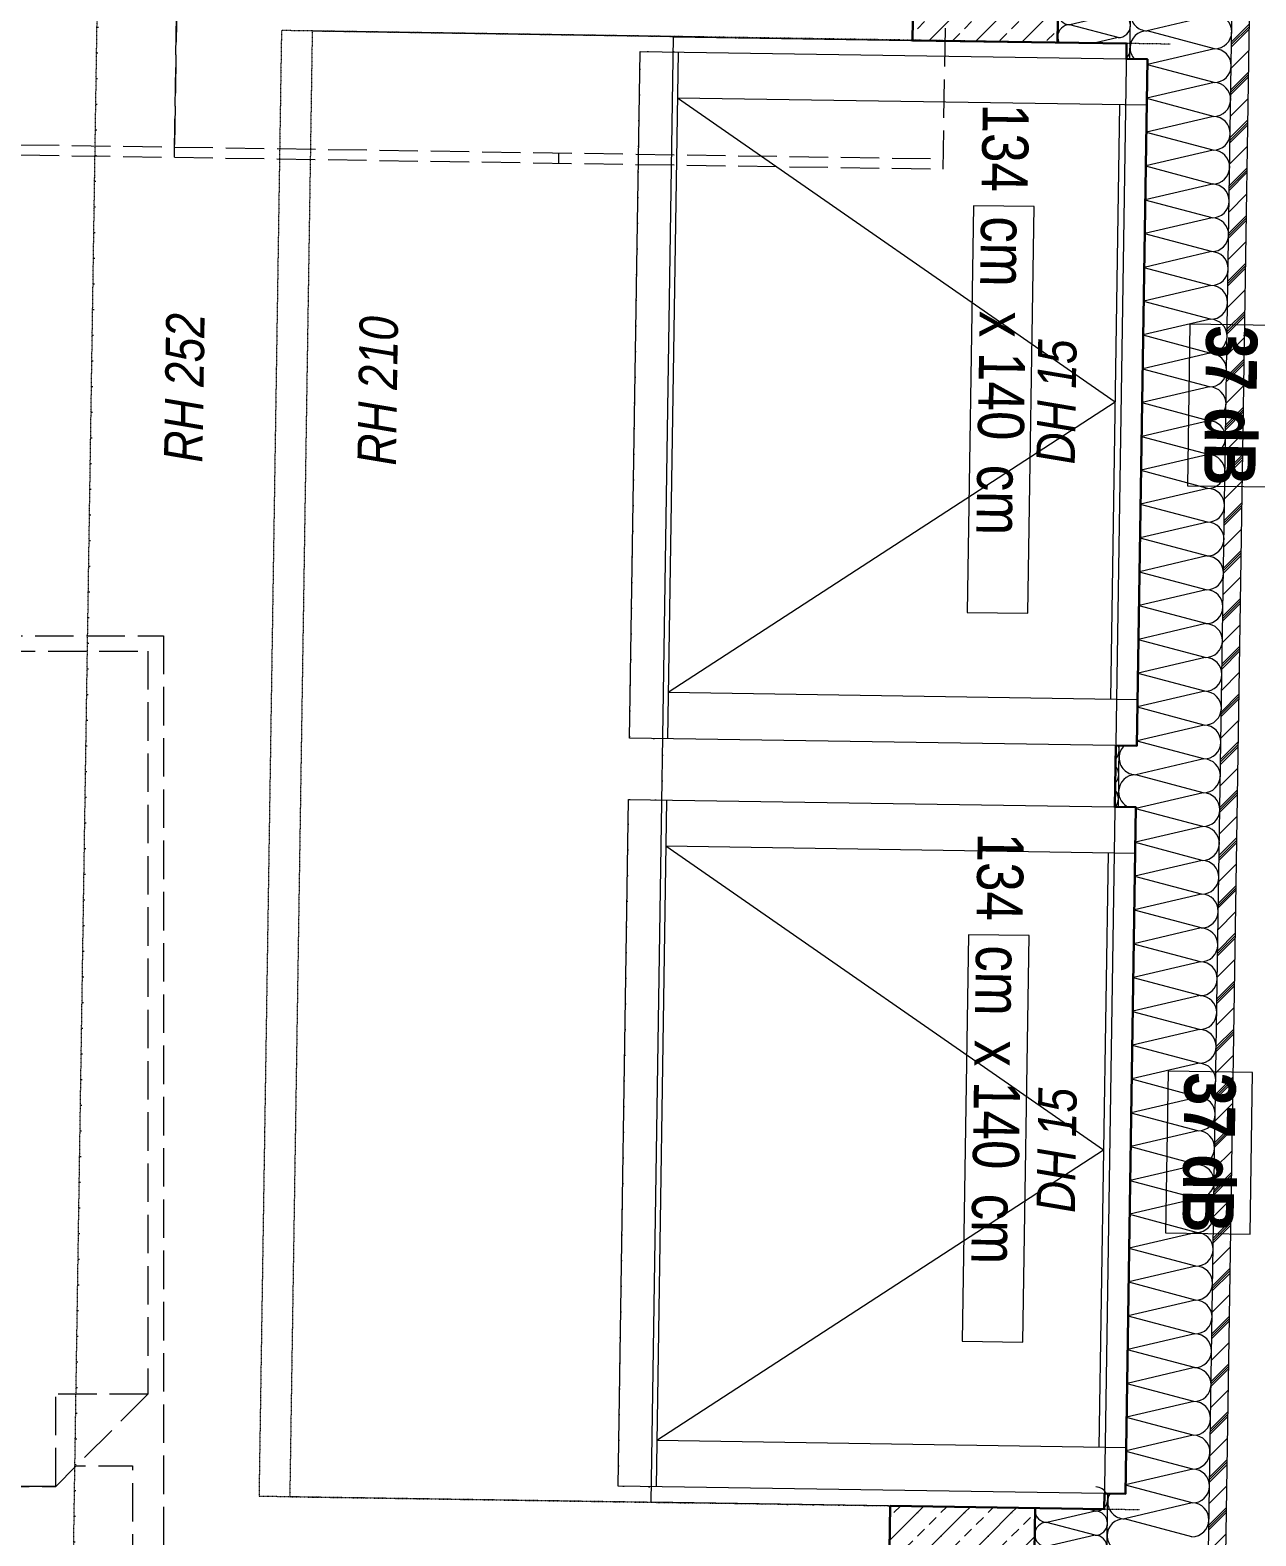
# Model space of a CAD drawing. Header units: metres. Extents: x -19025 to 34897, y -14024 to 26069.
# Drawn here: x -3271 to -879, y -3929 to -991 of the extents above; entities that cross this region are included whole.
import ezdxf
from ezdxf.enums import TextEntityAlignment as Align

# ---------------------------------------------------------------- set-up
doc = ezdxf.new("R2010")
doc.units = ezdxf.units.M
doc.header["$MEASUREMENT"] = 0
for name, pattern in [('Punktlinie weit', [0.05, 0, -0.05]), ('Strichlinie eng', [0.1, 0.075, -0.025]), ('Strichlinie mittel', [0.15, 0.1, -0.05])]:
    doc.linetypes.add(name, pattern=pattern)
for name, color, linetype in [('310 Dachkonstruktion massiv', 7, 'Continuous'), ('510 Moeblierung', 7, 'Continuous'), ('930 Beschriftung Allgemein', 7, 'Continuous'), ('936 Beschriftung PP', 7, 'Continuous'), ('936 Beschriftung PP Schallschutz', 7, 'Continuous'), ('938 Beschriftung Statik', 7, 'Continuous')]:
    doc.layers.add(name, color=color, linetype=linetype)
doc.styles.add('ERSTELLTER_STIL_1', font='ARIALN.TTF')
doc.styles.add('ERSTELLTER_STIL_2', font='ARIALNB.TTF')
doc.styles.add('ERSTELLTER_STIL_6', font='ARIALNI.TTF')
pattern_1 = [(45, (0, 0), (-0.0459619, 0.0459619), [0.0195, -0.013]), (45, (-0.02298, 0.02298), (-0.0459619, 0.0459619), [0.065, 0])]

# ---------------------------------------------------------------- blocks, each defined once
blk = doc.blocks.new('Doppelbett 06 27[5]_1', base_point=(-5.687, 0.0305))
at = {"layer": '510 Moeblierung', "color": 253, "linetype": 'Strichlinie eng', "lineweight": 9, "true_color": 0x9f9f9f}
for p, q in [((-6.612, 2.1305), (-4.762, 2.1305)), ((-6.612, 0.0305), (-6.612, 2.1305)), ((-4.762, 2.1305), (-4.762, 0.0305)), ((-6.582, 0.6505), (-6.582, 2.1005)), ((-6.582, 2.1005), (-5.687, 2.1005)), ((-5.687, 2.1005), (-4.792, 2.1005)), ((-4.792, 2.1005), (-4.792, 0.6505)), ((-6.402, 0.4705), (-6.582, 0.6505)), ((-6.582, 0.6505), (-6.402, 0.6505)), ((-6.402, 0.4705), (-6.402, 0.6505)), ((-4.792, 0.6505), (-4.972, 0.4705)), ((-4.792, 0.6505), (-4.972, 0.6505)), ((-4.972, 0.4705), (-4.972, 0.6505)), ((-5.687, 0.4705), (-6.402, 0.4705)), ((-4.972, 0.4705), (-5.687, 0.4705)), ((-7.112, 0.3305), (-6.612, 0.3305)), ((-7.112, 0.0305), (-7.112, 0.3305)), ((-6.612, 0.3305), (-6.612, 0.0305)), ((-4.762, 0.3305), (-4.262, 0.3305)), ((-4.762, 0.0305), (-4.762, 0.3305)), ((-4.262, 0.3305), (-4.262, 0.0305)), ((-6.612, 0.0305), (-7.112, 0.0305)), ((-4.762, 0.0305), (-6.612, 0.0305)), ((-4.262, 0.0305), (-4.762, 0.0305))]:
    blk.add_line(p, q, dxfattribs=at)
at = {"layer": '510 Moeblierung', "color": 253, "linetype": 'Strichlinie eng', "lineweight": 9, "true_color": 0x9f9f9f, "flags": 128}
for points in [[(-5.747, 0.4705), (-5.747, 0.0905), (-6.552, 0.0905), (-6.552, 0.5105), (-6.442, 0.5105), (-6.402, 0.4705)], [(-4.972, 0.4705), (-4.932, 0.5105), (-4.822, 0.5105), (-4.822, 0.0905), (-5.627, 0.0905), (-5.627, 0.4705)]]:
    blk.add_lwpolyline(points, close=True, dxfattribs=at)
blk = doc.blocks.new('Garderobe 01 27[14]_1', base_point=(-6.2403, 3.087))
at = {"layer": '510 Moeblierung', "color": 253, "linetype": 'Strichlinie eng', "lineweight": 9, "true_color": 0x9f9f9f}
for p, q in [((-6.2403, 3.087), (-6.24, 3.107)), ((-6.24, 3.107), (-4.7402, 3.084)), ((-5.4904, 3.0755), (-5.4901, 3.0955))]:
    blk.add_line(p, q, dxfattribs=at)
at = {"layer": '510 Moeblierung', "color": 253, "linetype": 'Strichlinie eng', "lineweight": 9, "true_color": 0x9f9f9f, "flags": 128}
blk.add_lwpolyline([(-6.2403, 3.087), (-4.7405, 3.064), (-4.7313, 3.6639), (-6.2311, 3.6869)], close=True, dxfattribs=at)
blk = doc.blocks.new('Garderobe 01 27[17]_1', base_point=(-4.7405, 3.064))
at = {"layer": '510 Moeblierung', "color": 253, "linetype": 'Strichlinie eng', "lineweight": 9, "true_color": 0x9f9f9f}
for p, q in [((-4.7405, 3.064), (-4.7402, 3.084)), ((-4.7402, 3.084), (-3.2404, 3.061)), ((-3.9906, 3.0525), (-3.9903, 3.0725))]:
    blk.add_line(p, q, dxfattribs=at)
at = {"layer": '510 Moeblierung', "color": 253, "linetype": 'Strichlinie eng', "lineweight": 9, "true_color": 0x9f9f9f, "flags": 128}
blk.add_lwpolyline([(-4.7405, 3.064), (-3.2407, 3.041), (-3.2315, 3.6409), (-4.7313, 3.6639)], close=True, dxfattribs=at)
blk = doc.blocks.new('*X878')
at = {"layer": '310 Dachkonstruktion massiv', "color": 7, "linetype": 'Continuous', "lineweight": 13}
for p, q in [((-2.7102, 3.3418), (-2.8427, 3.3108)), ((-2.7113, 3.2758), (-2.8427, 3.3108)), ((-2.7113, 3.2758), (-2.8424, 3.2452)), ((-2.7123, 3.2098), (-2.8424, 3.2445)), ((-2.7123, 3.2098), (-2.8434, 3.1792)), ((-2.7133, 3.1438), (-2.8434, 3.1785)), ((-2.7133, 3.1438), (-2.8444, 3.1132)), ((-2.7143, 3.0778), (-2.8444, 3.1125)), ((-2.7143, 3.0778), (-2.8454, 3.0472)), ((-2.7153, 3.0118), (-2.8454, 3.0465)), ((-2.7153, 3.0118), (-2.8464, 2.9812)), ((-2.7163, 2.9459), (-2.8464, 2.9805)), ((-2.7163, 2.9459), (-2.8474, 2.9152)), ((-2.7173, 2.8799), (-2.8474, 2.9145)), ((-2.7173, 2.8799), (-2.8484, 2.8492)), ((-2.7183, 2.8139), (-2.8485, 2.8485)), ((-2.7183, 2.8139), (-2.8495, 2.7832)), ((-2.7194, 2.7479), (-2.8495, 2.7826)), ((-2.7194, 2.7479), (-2.8505, 2.7172)), ((-2.7204, 2.6819), (-2.8505, 2.7166)), ((-2.7204, 2.6819), (-2.8515, 2.6513)), ((-2.7214, 2.6159), (-2.8515, 2.6506)), ((-2.7214, 2.6159), (-2.8525, 2.5853)), ((-2.7224, 2.5499), (-2.8525, 2.5846)), ((-2.7224, 2.5499), (-2.8535, 2.5193)), ((-2.7234, 2.4839), (-2.8535, 2.5186)), ((-2.7234, 2.4839), (-2.8545, 2.4533)), ((-2.7244, 2.4179), (-2.8545, 2.4526)), ((-2.7244, 2.4179), (-2.8555, 2.3873)), ((-2.7254, 2.352), (-2.8555, 2.3866)), ((-2.7254, 2.352), (-2.8565, 2.3213)), ((-2.7264, 2.286), (-2.8566, 2.3206)), ((-2.7264, 2.286), (-2.8576, 2.2553)), ((-2.7275, 2.22), (-2.8576, 2.2546)), ((-2.7275, 2.22), (-2.8586, 2.1893)), ((-2.7285, 2.154), (-2.8586, 2.1887)), ((-2.7285, 2.154), (-2.8596, 2.1233)), ((-2.7295, 2.088), (-2.8596, 2.1227)), ((-2.7295, 2.088), (-2.8606, 2.0574)), ((-2.7305, 2.022), (-2.8606, 2.0567)), ((-2.7305, 2.022), (-2.8616, 1.9914)), ((-2.7315, 1.956), (-2.8616, 1.9907)), ((-2.7315, 1.956), (-2.8626, 1.9254)), ((-2.7325, 1.89), (-2.8626, 1.9247)), ((-2.7325, 1.89), (-2.865, 1.8591)), ((-2.7335, 1.824), (-2.865, 1.8591)), ((-2.7335, 1.824), (-2.8646, 1.7934)), ((-2.7345, 1.7581), (-2.8647, 1.7927)), ((-2.7345, 1.7581), (-2.8657, 1.7274)), ((-2.7356, 1.6921), (-2.8657, 1.7267)), ((-2.7356, 1.6921), (-2.8667, 1.6614)), ((-2.7366, 1.6261), (-2.8667, 1.6607)), ((-2.7366, 1.6261), (-2.8677, 1.5954)), ((-2.7376, 1.5601), (-2.8677, 1.5948)), ((-2.7376, 1.5601), (-2.8687, 1.5294)), ((-2.7386, 1.4941), (-2.8687, 1.5288)), ((-2.7386, 1.4941), (-2.8697, 1.4635)), ((-2.7396, 1.4281), (-2.8697, 1.4628)), ((-2.7396, 1.4281), (-2.8707, 1.3975)), ((-2.7406, 1.3621), (-2.8707, 1.3968)), ((-2.7406, 1.3621), (-2.8717, 1.3315)), ((-2.7416, 1.2961), (-2.8717, 1.3308)), ((-2.7416, 1.2961), (-2.8727, 1.2655)), ((-2.7426, 1.2301), (-2.8728, 1.2648)), ((-2.7426, 1.2301), (-2.8738, 1.1995)), ((-2.7437, 1.1642), (-2.8738, 1.1988)), ((-2.7437, 1.1642), (-2.8748, 1.1335)), ((-2.7447, 1.0982), (-2.8748, 1.1328)), ((-2.7447, 1.0982), (-2.8758, 1.0675)), ((-2.7457, 1.0322), (-2.8758, 1.0668)), ((-2.7457, 1.0322), (-2.8768, 1.0015)), ((-2.7467, 0.9662), (-2.8768, 1.0009)), ((-2.7467, 0.9662), (-2.8778, 0.9355)), ((-2.7477, 0.9002), (-2.8778, 0.9349)), ((-2.7477, 0.9002), (-2.8788, 0.8696)), ((-2.7487, 0.8342), (-2.8788, 0.8689)), ((-2.7487, 0.8342), (-2.8798, 0.8036)), ((-2.7497, 0.7682), (-2.8798, 0.8029)), ((-2.7497, 0.7682), (-2.8808, 0.7376)), ((-2.7507, 0.7022), (-2.8809, 0.7369)), ((-2.7507, 0.7022), (-2.8819, 0.6716)), ((-2.7517, 0.6362), (-2.8819, 0.6709)), ((-2.7517, 0.6362), (-2.8829, 0.6056)), ((-2.7528, 0.5703), (-2.8829, 0.6049)), ((-2.7528, 0.5703), (-2.8839, 0.5396)), ((-2.7538, 0.5043), (-2.8839, 0.5389)), ((-2.7538, 0.5043), (-2.8849, 0.4736)), ((-2.7548, 0.4383), (-2.8849, 0.4729)), ((-2.7548, 0.4383), (-2.8873, 0.4073)), ((-2.7558, 0.3723), (-2.8873, 0.4073))]:
    blk.add_line(p, q, dxfattribs=at)
for centre, start, end in [((-2.8422, 3.3438), 179.1212, 269.1212), ((-2.7108, 3.3088), 359.1212, 89.1212), ((-2.8432, 3.2778), 89.1212, 179.1212), ((-2.7108, 3.3088), 269.1212, 359.1212), ((-2.8432, 3.2778), 179.1212, 221.873), ((-2.7118, 3.2428), 359.1212, 89.1212), ((-2.7118, 3.2428), 269.1212, 359.1212), ((-2.7128, 3.1768), 359.1212, 89.1212), ((-2.7128, 3.1768), 269.1212, 359.1212), ((-2.7138, 3.1108), 359.1212, 89.1212), ((-2.7138, 3.1108), 269.1212, 359.1212), ((-2.7148, 3.0448), 359.1212, 89.1212), ((-2.7148, 3.0448), 269.1212, 359.1212), ((-2.7158, 2.9789), 359.1212, 89.1212), ((-2.7158, 2.9789), 269.1212, 359.1212), ((-2.7168, 2.9129), 359.1212, 89.1212), ((-2.7168, 2.9129), 269.1212, 359.1212), ((-2.7178, 2.8469), 359.1212, 89.1212), ((-2.7178, 2.8469), 269.1212, 359.1212), ((-2.7189, 2.7809), 359.1212, 89.1212), ((-2.7189, 2.7809), 269.1212, 359.1212), ((-2.7199, 2.7149), 359.1212, 89.1212), ((-2.7199, 2.7149), 269.1212, 359.1212), ((-2.7209, 2.6489), 359.1212, 89.1212), ((-2.7209, 2.6489), 269.1212, 359.1212), ((-2.7219, 2.5829), 359.1212, 89.1212), ((-2.7219, 2.5829), 269.1212, 359.1212), ((-2.7229, 2.5169), 359.1212, 89.1212), ((-2.7229, 2.5169), 269.1212, 359.1212), ((-2.7239, 2.4509), 359.1212, 89.1212), ((-2.7239, 2.4509), 269.1212, 359.1212), ((-2.7249, 2.385), 359.1212, 89.1212), ((-2.7249, 2.385), 269.1212, 359.1212), ((-2.7259, 2.319), 359.1212, 89.1212), ((-2.7259, 2.319), 269.1212, 359.1212), ((-2.7269, 2.253), 359.1212, 89.1212), ((-2.7269, 2.253), 269.1212, 359.1212), ((-2.728, 2.187), 359.1212, 89.1212), ((-2.728, 2.187), 269.1212, 359.1212), ((-2.729, 2.121), 359.1212, 89.1212), ((-2.729, 2.121), 269.1212, 359.1212), ((-2.73, 2.055), 359.1212, 89.1212), ((-2.73, 2.055), 269.1212, 359.1212), ((-2.731, 1.989), 359.1212, 89.1212), ((-2.731, 1.989), 269.1212, 359.1212), ((-2.732, 1.923), 359.1212, 89.1212), ((-2.8645, 1.8921), 133.6379, 179.1212), ((-2.732, 1.923), 269.1212, 359.1212), ((-2.8645, 1.8921), 179.1212, 269.1212), ((-2.733, 1.857), 359.1212, 89.1212), ((-2.8655, 1.8261), 89.1212, 179.1212), ((-2.733, 1.857), 269.1212, 359.1212), ((-2.8655, 1.8261), 179.1212, 246.5651), ((-2.734, 1.7911), 359.1212, 89.1212), ((-2.734, 1.7911), 269.1212, 359.1212), ((-2.735, 1.7251), 359.1212, 89.1212), ((-2.735, 1.7251), 269.1212, 359.1212), ((-2.7361, 1.6591), 359.1212, 89.1212), ((-2.7361, 1.6591), 269.1212, 359.1212), ((-2.7371, 1.5931), 359.1212, 89.1212), ((-2.7371, 1.5931), 269.1212, 359.1212), ((-2.7381, 1.5271), 359.1212, 89.1212), ((-2.7381, 1.5271), 269.1212, 359.1212), ((-2.7391, 1.4611), 359.1212, 89.1212), ((-2.7391, 1.4611), 269.1212, 359.1212), ((-2.7401, 1.3951), 359.1212, 89.1212), ((-2.7401, 1.3951), 269.1212, 359.1212), ((-2.7411, 1.3291), 359.1212, 89.1212), ((-2.7411, 1.3291), 269.1212, 359.1212), ((-2.7421, 1.2631), 359.1212, 89.1212), ((-2.7421, 1.2631), 269.1212, 359.1212), ((-2.7431, 1.1972), 359.1212, 89.1212), ((-2.7431, 1.1972), 269.1212, 359.1212), ((-2.7442, 1.1312), 359.1212, 89.1212), ((-2.7442, 1.1312), 269.1212, 359.1212), ((-2.7452, 1.0652), 359.1212, 89.1212), ((-2.7452, 1.0652), 269.1212, 359.1212), ((-2.7462, 0.9992), 359.1212, 89.1212), ((-2.7462, 0.9992), 269.1212, 359.1212), ((-2.7472, 0.9332), 359.1212, 89.1212), ((-2.7472, 0.9332), 269.1212, 359.1212), ((-2.7482, 0.8672), 359.1212, 89.1212), ((-2.7482, 0.8672), 269.1212, 359.1212), ((-2.7492, 0.8012), 359.1212, 89.1212), ((-2.7492, 0.8012), 269.1212, 359.1212), ((-2.7502, 0.7352), 359.1212, 89.1212), ((-2.7502, 0.7352), 269.1212, 359.1212), ((-2.7512, 0.6692), 359.1212, 89.1212), ((-2.7512, 0.6692), 269.1212, 359.1212), ((-2.7523, 0.6033), 359.1212, 89.1212), ((-2.7523, 0.6033), 269.1212, 359.1212), ((-2.7533, 0.5373), 359.1212, 89.1212), ((-2.7533, 0.5373), 269.1212, 359.1212), ((-2.7543, 0.4713), 359.1212, 89.1212), ((-2.7543, 0.4713), 269.1212, 359.1212), ((-2.8868, 0.4403), 151.1931, 179.1212), ((-2.8868, 0.4403), 179.1212, 269.1212), ((-2.7553, 0.4053), 359.1212, 89.1212), ((-2.8878, 0.3743), 89.1212, 179.1212), ((-2.7553, 0.4053), 269.1212, 359.1212), ((-2.8878, 0.3743), 179.1212, 269.1212)]:
    blk.add_arc(centre, 0.033, start, end, dxfattribs=at)
blk = doc.blocks.new('*X879')
at = {"layer": '310 Dachkonstruktion massiv', "color": 7, "linetype": 'Continuous', "lineweight": 13}
for p, q in [((-2.9436, 0.4223), (-3.0382, 0.4002)), ((-2.9436, 0.4223), (-2.9593, 0.4265)), ((-2.9443, 0.3752), (-3.0382, 0.4002)), ((-2.9443, 0.3752), (-3.039, 0.3531)), ((-2.9451, 0.3281), (-3.039, 0.3531)), ((-2.9451, 0.3281), (-3.0397, 0.3059)), ((-2.9458, 0.2809), (-3.0397, 0.3059)), ((-2.9458, 0.2809), (-3.0404, 0.2588)), ((-2.9465, 0.2338), (-3.0404, 0.2588)), ((-2.9465, 0.2338), (-3.0411, 0.2117)), ((-2.9472, 0.1866), (-3.0411, 0.2117)), ((-2.9472, 0.1866), (-3.0419, 0.1645)), ((-2.948, 0.1395), (-3.0419, 0.1645)), ((-2.948, 0.1395), (-3.0426, 0.1174)), ((-2.9487, 0.0924), (-3.0433, 0.0703)), ((-2.9487, 0.0924), (-3.0426, 0.1174)), ((-2.9494, 0.0452), (-3.0433, 0.0703)), ((-2.9494, 0.0452), (-3.044, 0.0231)), ((-2.9501, -0.0019), (-3.044, 0.0231)), ((-2.9501, -0.0019), (-3.0448, -0.024)), ((-2.9508, -0.049), (-3.0448, -0.024)), ((-2.9508, -0.049), (-3.0455, -0.0711)), ((-2.9516, -0.0962), (-3.0455, -0.0711)), ((-2.9516, -0.0962), (-3.0462, -0.1183)), ((-2.9523, -0.1433), (-3.0469, -0.1654)), ((-2.9523, -0.1433), (-3.0462, -0.1183)), ((-3.0316, -0.1695), (-3.0469, -0.1654))]:
    blk.add_line(p, q, dxfattribs=at)
for centre, start, end in [((-2.9433, 0.4459), 26.2317, 89.1212), ((-2.9433, 0.4459), 314.8071, 359.1212), ((-3.0379, 0.4238), 169.5133, 179.1212), ((-3.0379, 0.4238), 179.1212, 269.1212), ((-2.9433, 0.4459), 269.1212, 302.7031), ((-2.944, 0.3988), 359.1212, 89.1212), ((-3.0386, 0.3766), 89.1212, 179.1212), ((-2.944, 0.3988), 269.1212, 359.1212), ((-3.0393, 0.3295), 89.1212, 179.1212), ((-3.0386, 0.3766), 179.1212, 269.1212), ((-2.9447, 0.3516), 359.1212, 89.1212), ((-3.0393, 0.3295), 179.1212, 269.1212), ((-2.9447, 0.3516), 269.1212, 359.1212), ((-2.9454, 0.3045), 359.1212, 89.1212), ((-3.0401, 0.2824), 89.1212, 179.1212), ((-2.9454, 0.3045), 269.1212, 359.1212), ((-3.0401, 0.2824), 179.1212, 269.1212), ((-2.9461, 0.2573), 359.1212, 89.1212), ((-3.0408, 0.2352), 89.1212, 179.1212), ((-3.0408, 0.2352), 179.1212, 269.1212), ((-2.9461, 0.2573), 269.1212, 359.1212), ((-3.0415, 0.1881), 89.1212, 179.1212), ((-2.9469, 0.2102), 269.1212, 359.1212), ((-2.9469, 0.2102), 359.1212, 89.1212), ((-3.0415, 0.1881), 179.1212, 269.1212), ((-2.9476, 0.1631), 359.1212, 89.1212), ((-3.0422, 0.141), 89.1212, 179.1212), ((-2.9476, 0.1631), 269.1212, 359.1212), ((-3.0422, 0.141), 179.1212, 269.1212), ((-2.9483, 0.1159), 359.1212, 89.1212), ((-3.0429, 0.0938), 89.1212, 179.1212), ((-3.0429, 0.0938), 179.1212, 269.1212), ((-2.9483, 0.1159), 269.1212, 359.1212), ((-2.949, 0.0688), 359.1212, 89.1212), ((-3.0437, 0.0467), 89.1212, 179.1212), ((-2.949, 0.0688), 269.1212, 359.1212), ((-3.0437, 0.0467), 179.1212, 269.1212), ((-2.9498, 0.0217), 359.1212, 89.1212), ((-3.0444, -0.0004), 89.1212, 179.1212), ((-2.9498, 0.0217), 269.1212, 359.1212), ((-3.0451, -0.0476), 89.1212, 179.1212), ((-3.0444, -0.0004), 179.1212, 269.1212), ((-2.9505, -0.0255), 269.1212, 359.1212), ((-2.9505, -0.0255), 359.1212, 89.1212), ((-3.0451, -0.0476), 179.1212, 269.1212), ((-2.9512, -0.0726), 359.1212, 89.1212), ((-3.0458, -0.0947), 89.1212, 179.1212), ((-2.9512, -0.0726), 269.1212, 359.1212), ((-3.0458, -0.0947), 179.1212, 269.1212), ((-2.9519, -0.1197), 359.1212, 89.1212), ((-3.0466, -0.1419), 89.1212, 179.1212), ((-3.0466, -0.1419), 179.1212, 269.1212), ((-2.9519, -0.1197), 269.1212, 359.1212), ((-3.0473, -0.189), 89.1212, 124.214), ((-2.9527, -0.1669), 353.593, 359.1212)]:
    blk.add_arc(centre, 0.0236, start, end, dxfattribs=at)
blk = doc.blocks.new('*X880')
at = {"layer": '310 Dachkonstruktion massiv', "color": 7, "linetype": 'Continuous', "lineweight": 13}
for p, q in [((-2.9767, 3.8901), (-2.9847, 3.8882)), ((-2.8908, 3.8632), (-2.9847, 3.8882)), ((-2.8908, 3.8632), (-2.9855, 3.841)), ((-2.8916, 3.816), (-2.9855, 3.841)), ((-2.8916, 3.816), (-2.9862, 3.7939)), ((-2.8923, 3.7689), (-2.9862, 3.7939)), ((-2.8923, 3.7689), (-2.9869, 3.7468)), ((-2.893, 3.7218), (-2.9869, 3.7468)), ((-2.893, 3.7218), (-2.9876, 3.6996)), ((-2.8937, 3.6746), (-2.9884, 3.6525)), ((-2.8937, 3.6746), (-2.9876, 3.6996)), ((-2.8944, 3.6275), (-2.9884, 3.6525)), ((-2.8944, 3.6275), (-2.9891, 3.6054)), ((-2.8952, 3.5804), (-2.9891, 3.6054)), ((-2.8952, 3.5804), (-2.9898, 3.5582)), ((-2.8959, 3.5332), (-2.9898, 3.5582)), ((-2.8959, 3.5332), (-2.9905, 3.5111)), ((-2.8966, 3.4861), (-2.9905, 3.5111)), ((-2.8966, 3.4861), (-2.9912, 3.464)), ((-2.8973, 3.439), (-2.992, 3.4168)), ((-2.8973, 3.439), (-2.9912, 3.464)), ((-2.8981, 3.3918), (-2.992, 3.4168)), ((-2.8981, 3.3918), (-2.9927, 3.3697)), ((-2.8988, 3.3447), (-2.9927, 3.3697)), ((-2.8988, 3.3447), (-2.9934, 3.3226)), ((-2.8995, 3.2976), (-2.9934, 3.3226)), ((-2.8995, 3.2976), (-2.9462, 3.2866))]:
    blk.add_line(p, q, dxfattribs=at)
for centre, start, end in [((-2.9851, 3.8646), 89.1212, 179.1212), ((-2.9844, 3.9118), 245.3827, 269.1212), ((-2.8905, 3.8867), 269.1212, 359.1212), ((-2.8905, 3.8867), 359.1212, 3.9747), ((-2.9851, 3.8646), 179.1212, 269.1212), ((-2.8912, 3.8396), 359.1212, 89.1212), ((-2.9858, 3.8175), 89.1212, 179.1212), ((-2.8912, 3.8396), 269.1212, 359.1212), ((-2.9865, 3.7703), 89.1212, 179.1212), ((-2.9858, 3.8175), 179.1212, 269.1212), ((-2.8919, 3.7925), 269.1212, 359.1212), ((-2.8919, 3.7925), 359.1212, 89.1212), ((-2.9865, 3.7703), 179.1212, 269.1212), ((-2.8926, 3.7453), 359.1212, 89.1212), ((-2.9873, 3.7232), 89.1212, 179.1212), ((-2.8926, 3.7453), 269.1212, 359.1212), ((-2.9873, 3.7232), 179.1212, 269.1212), ((-2.8934, 3.6982), 359.1212, 89.1212), ((-2.988, 3.6761), 89.1212, 179.1212), ((-2.988, 3.6761), 179.1212, 269.1212), ((-2.8934, 3.6982), 269.1212, 359.1212), ((-2.8941, 3.6511), 359.1212, 89.1212), ((-2.9887, 3.6289), 89.1212, 179.1212), ((-2.8941, 3.6511), 269.1212, 359.1212), ((-2.9887, 3.6289), 179.1212, 269.1212), ((-2.8948, 3.6039), 359.1212, 89.1212), ((-2.9894, 3.5818), 89.1212, 179.1212), ((-2.8948, 3.6039), 269.1212, 359.1212), ((-2.9902, 3.5347), 89.1212, 179.1212), ((-2.9894, 3.5818), 179.1212, 269.1212), ((-2.8955, 3.5568), 269.1212, 359.1212), ((-2.8955, 3.5568), 359.1212, 89.1212), ((-2.9902, 3.5347), 179.1212, 269.1212), ((-2.8963, 3.5097), 359.1212, 89.1212), ((-2.9909, 3.4875), 89.1212, 179.1212), ((-2.8963, 3.5097), 269.1212, 359.1212), ((-2.9909, 3.4875), 179.1212, 269.1212), ((-2.897, 3.4625), 359.1212, 89.1212), ((-2.9916, 3.4404), 89.1212, 179.1212), ((-2.9916, 3.4404), 179.1212, 269.1212), ((-2.897, 3.4625), 269.1212, 359.1212), ((-2.8977, 3.4154), 359.1212, 89.1212), ((-2.9923, 3.3933), 89.1212, 179.1212), ((-2.8977, 3.4154), 269.1212, 359.1212), ((-2.9923, 3.3933), 179.1212, 269.1212), ((-2.8984, 3.3683), 359.1212, 89.1212), ((-2.9931, 3.3461), 89.1212, 179.1212), ((-2.8984, 3.3683), 269.1212, 359.1212), ((-2.9938, 3.299), 89.1212, 179.1212), ((-2.9931, 3.3461), 179.1212, 269.1212), ((-2.8991, 3.3211), 269.1212, 359.1212), ((-2.8991, 3.3211), 359.1212, 89.1212), ((-2.9938, 3.299), 179.1212, 208.6968), ((-2.8999, 3.274), 314.8071, 359.1212)]:
    blk.add_arc(centre, 0.0236, start, end, dxfattribs=at)
blk = doc.blocks.new('*X881')
at = {"layer": '310 Dachkonstruktion massiv', "color": 7, "linetype": 'Continuous', "lineweight": 13}
for p, q in [((-2.8989, 1.9158), (-2.8991, 1.9161)), ((-2.8977, 1.9113), (-2.8989, 1.9158)), ((-2.8973, 1.9067), (-2.8977, 1.9113)), ((-2.9042, 1.8904), (-2.9014, 1.8937)), ((-2.9014, 1.8937), (-2.8992, 1.8977)), ((-2.8992, 1.8977), (-2.8978, 1.9021)), ((-2.8978, 1.9021), (-2.8973, 1.9067)), ((-2.9018, 1.8727), (-2.9044, 1.8761)), ((-2.8997, 1.8686), (-2.9018, 1.8727)), ((-2.8999, 1.8506), (-2.8985, 1.855)), ((-2.8984, 1.8642), (-2.8997, 1.8686)), ((-2.8985, 1.855), (-2.898, 1.8596)), ((-2.898, 1.8596), (-2.8984, 1.8642)), ((-2.9025, 1.8256), (-2.9052, 1.829)), ((-2.905, 1.8433), (-2.9022, 1.8465)), ((-2.9004, 1.8215), (-2.9025, 1.8256)), ((-2.9022, 1.8465), (-2.8999, 1.8506)), ((-2.9056, 1.7962), (-2.9029, 1.7994)), ((-2.9029, 1.7994), (-2.9006, 1.8034)), ((-2.9006, 1.8034), (-2.8992, 1.8078)), ((-2.8991, 1.817), (-2.9004, 1.8215)), ((-2.8992, 1.8078), (-2.8987, 1.8124)), ((-2.8987, 1.8124), (-2.8991, 1.817))]:
    blk.add_line(p, q, dxfattribs=at)
blk = doc.blocks.new('Einfache Dachfensteröffnung_30')
at = {"layer": '310 Dachkonstruktion massiv', "linetype": 'Continuous', "lineweight": 0}
for p, q in [((1.43, 0.8839), (-1.43, 0.8839)), ((-1.43, 0.8839), (-1.43, 0)), ((1.43, 0), (1.43, 0.8839)), ((-1.43, 0), (1.43, 0))]:
    blk.add_line(p, q, dxfattribs=at)
blk = doc.blocks.new('VELUX GPU_6')
at = {"layer": '310 Dachkonstruktion massiv', "color": 7, "linetype": 'Continuous', "lineweight": 13}
for p, q in [((-0.67, 0.9157), (0.67, 0.9157)), ((-0.58, 0), (-0.58, 0.9157)), ((0, 0.053), (-0.58, 0.9157)), ((0, 0.053), (0.58, 0.9157)), ((0.58, 0), (0.58, 0.9157)), ((-0.58, 0.053), (0.58, 0.053))]:
    blk.add_line(p, q, dxfattribs=at)
at = {"layer": '310 Dachkonstruktion massiv', "color": 7, "linetype": 'Continuous', "lineweight": 13, "flags": 128}
blk.add_lwpolyline([(-0.67, 0), (0.67, 0), (0.67, 0.9899), (-0.67, 0.9899)], close=True, dxfattribs=at)
blk = doc.blocks.new('Dachfläche_54_1', base_point=(-1.6371, -0.1695))
at = {"layer": '310 Dachkonstruktion massiv', "linetype": 'Continuous', "lineweight": 0, "true_color": 0x000000}
h = blk.add_hatch(dxfattribs=at)
h.set_pattern_fill('BETON__BEWEHRT_SN46_0001', color=18, style=0, pattern_type=2)
h.set_pattern_definition(pattern_1)
h.paths.add_polyline_path([(-3.0083, 3.8905), (-3.2911, 3.8949), (-3.3003, 3.2921), (-3.0175, 3.2877)])
at = {"layer": '310 Dachkonstruktion massiv', "linetype": 'Continuous', "lineweight": 13, "true_color": 0xd2b48c}
h = blk.add_hatch(dxfattribs=at)
h.set_pattern_fill('VOLLHOLZ_SN21_0001', color=43, style=0, pattern_type=2)
h.set_pattern_definition([(225, (-0.0023, 0.0023), (-0.0459619, 0.0459619), []), (225, (0, 0), (-0.0459619, 0.0459619), []), (225, (0.0023, -0.0023), (-0.0459619, 0.0459619), []), (225, (-0.068943, -0.02298), (-0.02298097, 0.02298097), [])])
h.paths.add_polyline_path([(-2.7311, -0.1695), (-2.6972, -0.1695), (-2.635, 3.8848), (-2.6689, 3.8853)])
at = {"layer": '310 Dachkonstruktion massiv', "linetype": 'Continuous', "lineweight": 0, "true_color": 0x000000}
h = blk.add_hatch(dxfattribs=at)
h.set_pattern_fill('BETON__BEWEHRT_SN46_0001', color=18, style=0, pattern_type=2)
h.set_pattern_definition(pattern_1)
h.paths.add_polyline_path([(-3.3534, -0.1695), (-3.0706, -0.1695), (-3.0614, 0.4281), (-3.3442, 0.4324)])
at = {"layer": '310 Dachkonstruktion massiv', "color": 255, "linetype": 'Punktlinie weit', "lineweight": 13, "flags": 128}
for points in [[(-4.8809, 3.9193), (-4.9436, -0.1695), (-3.3534, -0.1695)], [(-3.3442, 0.4324), (-3.8105, 0.4396), (-3.81, 0.4699), (-3.875, 0.4709), (-3.8544, 1.8108), (-3.7895, 1.8098), (-3.7876, 1.9298), (-3.8526, 1.9308), (-3.8321, 3.2706), (-3.7671, 3.2696), (-3.7666, 3.2992), (-3.3003, 3.2921)]]:
    blk.add_lwpolyline(points, dxfattribs=at)
at = {"layer": '310 Dachkonstruktion massiv', "color": 7, "linetype": 'Continuous', "lineweight": 30, "flags": 128}
for points in [[(-3.2911, 3.8949), (-3.3003, 3.2921)], [(-3.0175, 3.2877), (-3.0083, 3.8905)], [(-3.3003, 3.2921), (-2.8828, 3.2857), (-2.8833, 3.256), (-2.8422, 3.2554), (-2.8628, 1.9156), (-2.9038, 1.9162), (-2.9057, 1.7962), (-2.8646, 1.7956), (-2.8852, 0.4557), (-2.9262, 0.4564), (-2.9267, 0.426), (-3.3442, 0.4324)], [(-3.3442, 0.4324), (-3.3534, -0.1695)], [(-3.0706, -0.1695), (-3.0614, 0.4281)]]:
    blk.add_lwpolyline(points, dxfattribs=at)
at = {"layer": '310 Dachkonstruktion massiv', "color": 7, "linetype": 'Continuous', "lineweight": 13, "flags": 128}
for points in [[(-2.8766, 3.2559), (-2.8669, 3.8884)], [(-2.7311, -0.1695), (-2.6689, 3.8853)], [(-2.6972, -0.1695), (-2.635, 3.8848)], [(-2.899, 1.7961), (-2.8971, 1.9161)], [(-2.9291, -0.1695), (-2.9195, 0.4563)]]:
    blk.add_lwpolyline(points, dxfattribs=at)
at = {"layer": '310 Dachkonstruktion massiv', "color": 7, "linetype": 'Continuous', "lineweight": 13}
for name in ['*X880', '*X878', '*X881', '*X879']:
    blk.add_blockref(name, (0, 0), dxfattribs=at)
at = {"layer": '310 Dachkonstruktion massiv', "linetype": 'Continuous', "lineweight": 0, "xscale": -1, "rotation": 89.12119309730059}
for name, p in [('Einfache Dachfensteröffnung_30', (-2.9048, 1.8558)), ('VELUX GPU_6', (-2.8525, 2.5855)), ('VELUX GPU_6', (-2.8749, 1.1257))]:
    blk.add_blockref(name, p, dxfattribs=at)
blk = doc.blocks.new('Etikett_97_1', base_point=(-3.0631, 2.9676))
at = {"layer": '936 Beschriftung PP', "color": 7, "linetype": 'Continuous', "lineweight": 13, "flags": 128}
blk.add_lwpolyline([(-3.1938, 2.176), (-3.0753, 2.1742), (-3.0631, 2.9676), (-3.1817, 2.9694)], close=True, dxfattribs=at)
at = {"layer": '936 Beschriftung PP', "color": 7, "lineweight": 13, "insert": (-3.0885, 2.1744), "char_height": 0.09, "attachment_point": 3, "rotation": 269.1212, "style": 'ERSTELLTER_STIL_1'}
blk.add_mtext('\\A1;{\\pqr;\\pt0,1;\\fArial Narrow|b0|i0|c0|p0;\\W1.000000;134\\fArial Narrow|b0|i0|c0|p0;\\W1.000000;\\A1{\\H.66x;\\S^  ;}\\fArial Narrow|b0|i0|c0|p0;\\W1.000000; cm\\fArial Narrow|b0|i0|c0|p0;\\W1.000000;\\A1{\\H.66x;\\S^  ;}\\fArial Narrow|b0|i0|c0|p0;\\W1.000000; x \\fArial Narrow|b0|i0|c0|p0;\\W1.000000;\\fArial Narrow|b0|i0|c0|p0;\\W1.000000;\\fArial Narrow|b0|i0|c0|p0;\\W1.000000;\\fArial Narrow|b0|i0|c0|p0;\\W1.000000;\\fArial Narrow|b0|i0|c0|p0;\\W1.000000;140\\fArial Narrow|b0|i0|c0|p0;\\W1.000000;\\A1{\\H.66x;\\S^  ;}\\fArial Narrow|b0|i0|c0|p0;\\W1.000000; cm\\fArial Narrow|b0|i0|c0|p0;\\W1.000000;\\A1{\\H.66x;\\S^  ;}\\fArial Narrow|b0|i0|c0|p0;\\W1.000000;\\fArial Narrow|b0|i0|c0|p0;\\W1.000000;\\fArial Narrow|b0|i0|c0|p0;\\W1.000000;\\fArial Narrow|b0|i0|c0|p0;\\W1.000000;\\fArial Narrow|b0|i0|c0|p0;\\W1.000000;\\fArial Narrow|b0|i0|c0|p0;\\W1.000000;\\fArial Narrow|b0|i0|c0|p0;\\W1.000000;\\A1{\\H.66x;\\S^  ;}\\fArial Narrow|b0|i0|c0|p0;\\W1.000000;\\fArial Narrow|b0|i0|c0|p0;\\W1.000000;\\A1{\\H.66x;\\S^  ;}\\fArial Narrow|b0|i0|c0|p0;\\W1.000000;\\fArial Narrow|b0|i0|c0|p0;\\W1.000000;\\fArial Narrow|b0|i0|c0|p0;\\W1.000000;\\fArial Narrow|b0|i0|c0|p0;\\W1.000000;\\fArial Narrow|b0|i0|c0|p0;\\W1.000000;\\fArial Narrow|b0|i0|c0|p0;\\W1.000000;\\fArial Narrow|b0|i0|c0|p0;\\W1.000000;\\A1{\\H.66x;\\S^  ;}\\fArial Narrow|b0|i0|c0|p0;\\W1.000000;\\fArial Narrow|b0|i0|c0|p0;\\W1.000000;\\A1{\\H.66x;\\S^  ;}\\fArial Narrow|b0|i0|c0|p0;\\W1.000000;\\fArial Narrow|b0|i0|c0|p0;\\W1.000000;\\fArial Narrow|b0|i0|c0|p0;\\W1.000000;\\fArial Narrow|b0|i0|c0|p0;\\W1.000000;\\fArial Narrow|b0|i0|c0|p0;\\W1.000000;\\fArial Narrow|b0|i0|c0|p0;\\W1.000000;\\fArial Narrow|b0|i0|c0|p0;\\W1.000000;\\A1{\\H.66x;\\S^  ;}\\fArial Narrow|b0|i0|c0|p0;\\W1.000000;\\fArial Narrow|b0|i0|c0|p0;\\W1.000000;\\A1{\\H.66x;\\S^  ;}\\fArial Narrow|b0|i0|c0|p0;\\W1.000000;\\fArial Narrow|b0|i0|c0|p0;\\W1.000000;\\fArial Narrow|b0|i0|c0|p0;\\W1.000000;\\fArial Narrow|b0|i0|c0|p0;\\W1.000000;\\fArial Narrow|b0|i0|c0|p0;\\W1.000000;\\fArial Narrow|b0|i0|c0|p0;\\W1.000000;\\fArial Narrow|b0|i0|c0|p0;\\W1.000000;\\A1{\\H.66x;\\S^  ;}\\fArial Narrow|b0|i0|c0|p0;\\W1.000000;}', dxfattribs=at)
at = {"layer": '936 Beschriftung PP', "color": 7, "lineweight": 13, "style": 'ERSTELLTER_STIL_1'}
blk.add_attdef('DUMMY_92', text='', height=0.09, rotation=269.1212, dxfattribs=at).set_placement((-3.0631, 2.9676), align=Align.TOP_LEFT)
blk = doc.blocks.new('Etikett_98_1', base_point=(-3.073, 1.5452))
at = {"layer": '936 Beschriftung PP', "color": 7, "linetype": 'Continuous', "lineweight": 13, "flags": 128}
blk.add_lwpolyline([(-3.2038, 0.7536), (-3.0852, 0.7518), (-3.073, 1.5452), (-3.1916, 1.547)], close=True, dxfattribs=at)
at = {"layer": '936 Beschriftung PP', "color": 7, "lineweight": 13, "insert": (-3.0984, 0.752), "char_height": 0.09, "attachment_point": 3, "rotation": 269.1212, "style": 'ERSTELLTER_STIL_1'}
blk.add_mtext('\\A1;{\\pqr;\\pt0,1;\\fArial Narrow|b0|i0|c0|p0;\\W1.000000;134\\fArial Narrow|b0|i0|c0|p0;\\W1.000000;\\A1{\\H.66x;\\S^  ;}\\fArial Narrow|b0|i0|c0|p0;\\W1.000000; cm\\fArial Narrow|b0|i0|c0|p0;\\W1.000000;\\A1{\\H.66x;\\S^  ;}\\fArial Narrow|b0|i0|c0|p0;\\W1.000000; x \\fArial Narrow|b0|i0|c0|p0;\\W1.000000;\\fArial Narrow|b0|i0|c0|p0;\\W1.000000;\\fArial Narrow|b0|i0|c0|p0;\\W1.000000;\\fArial Narrow|b0|i0|c0|p0;\\W1.000000;\\fArial Narrow|b0|i0|c0|p0;\\W1.000000;140\\fArial Narrow|b0|i0|c0|p0;\\W1.000000;\\A1{\\H.66x;\\S^  ;}\\fArial Narrow|b0|i0|c0|p0;\\W1.000000; cm\\fArial Narrow|b0|i0|c0|p0;\\W1.000000;\\A1{\\H.66x;\\S^  ;}\\fArial Narrow|b0|i0|c0|p0;\\W1.000000;\\fArial Narrow|b0|i0|c0|p0;\\W1.000000;\\fArial Narrow|b0|i0|c0|p0;\\W1.000000;\\fArial Narrow|b0|i0|c0|p0;\\W1.000000;\\fArial Narrow|b0|i0|c0|p0;\\W1.000000;\\fArial Narrow|b0|i0|c0|p0;\\W1.000000;\\fArial Narrow|b0|i0|c0|p0;\\W1.000000;\\A1{\\H.66x;\\S^  ;}\\fArial Narrow|b0|i0|c0|p0;\\W1.000000;\\fArial Narrow|b0|i0|c0|p0;\\W1.000000;\\A1{\\H.66x;\\S^  ;}\\fArial Narrow|b0|i0|c0|p0;\\W1.000000;\\fArial Narrow|b0|i0|c0|p0;\\W1.000000;\\fArial Narrow|b0|i0|c0|p0;\\W1.000000;\\fArial Narrow|b0|i0|c0|p0;\\W1.000000;\\fArial Narrow|b0|i0|c0|p0;\\W1.000000;\\fArial Narrow|b0|i0|c0|p0;\\W1.000000;\\fArial Narrow|b0|i0|c0|p0;\\W1.000000;\\A1{\\H.66x;\\S^  ;}\\fArial Narrow|b0|i0|c0|p0;\\W1.000000;\\fArial Narrow|b0|i0|c0|p0;\\W1.000000;\\A1{\\H.66x;\\S^  ;}\\fArial Narrow|b0|i0|c0|p0;\\W1.000000;\\fArial Narrow|b0|i0|c0|p0;\\W1.000000;\\fArial Narrow|b0|i0|c0|p0;\\W1.000000;\\fArial Narrow|b0|i0|c0|p0;\\W1.000000;\\fArial Narrow|b0|i0|c0|p0;\\W1.000000;\\fArial Narrow|b0|i0|c0|p0;\\W1.000000;\\fArial Narrow|b0|i0|c0|p0;\\W1.000000;\\A1{\\H.66x;\\S^  ;}\\fArial Narrow|b0|i0|c0|p0;\\W1.000000;\\fArial Narrow|b0|i0|c0|p0;\\W1.000000;\\A1{\\H.66x;\\S^  ;}\\fArial Narrow|b0|i0|c0|p0;\\W1.000000;\\fArial Narrow|b0|i0|c0|p0;\\W1.000000;\\fArial Narrow|b0|i0|c0|p0;\\W1.000000;\\fArial Narrow|b0|i0|c0|p0;\\W1.000000;\\fArial Narrow|b0|i0|c0|p0;\\W1.000000;\\fArial Narrow|b0|i0|c0|p0;\\W1.000000;\\fArial Narrow|b0|i0|c0|p0;\\W1.000000;\\A1{\\H.66x;\\S^  ;}\\fArial Narrow|b0|i0|c0|p0;\\W1.000000;}', dxfattribs=at)
at = {"layer": '936 Beschriftung PP', "color": 7, "lineweight": 13, "style": 'ERSTELLTER_STIL_1'}
blk.add_attdef('DUMMY_92', text='', height=0.09, rotation=269.1212, dxfattribs=at).set_placement((-3.073, 1.5452), align=Align.TOP_LEFT)

msp = doc.modelspace()

# ---------------------------------------------------------------- linework, layer by layer
at = {"layer": '930 Beschriftung Allgemein', "color": 7, "linetype": 'Strichlinie mittel', "lineweight": 13}
for points in [[(-3190.542, -4272.216), (-3127.839, -184.389), (-1426.248, -208.783)], [(-1949.065, -1004.867), (-2720.193, -993.038), (-2764.058, -3852.702), (-1963.171, -3864.987)]]:
    msp.add_lwpolyline(points, dxfattribs=at)
at = {"layer": '936 Beschriftung PP Schallschutz', "color": 7, "linetype": 'Continuous', "lineweight": 13, "flags": 128}
for points in [[(-1008.142, -1564.721), (-1012.977, -1879.919), (-848.29, -1882.445), (-843.455, -1567.248), (-1008.142, -1564.721)], [(-1050.557, -3022.386), (-1055.392, -3337.583), (-890.705, -3340.109), (-885.87, -3024.912), (-1050.557, -3022.386)]]:
    msp.add_lwpolyline(points, close=True, dxfattribs=at)
at = {"layer": '938 Beschriftung Statik', "color": 139, "linetype": 'Strichlinie eng', "lineweight": 13, "true_color": 0x2c655e}
msp.add_lwpolyline([(-1046.274, -1018.338), (-2780.18, -991.741), (-2824.046, -3851.404), (-1105.487, -3877.766)], dxfattribs=at)

# ---------------------------------------------------------------- block references
at = {"layer": '310 Dachkonstruktion massiv', "color": 7, "linetype": 'Continuous', "lineweight": 13, "xscale": 1000, "yscale": 1000, "zscale": 1000}
msp.add_blockref('Dachfläche_54_1', (114.25, -4472.563), dxfattribs=at)
at = {"layer": '510 Moeblierung', "color": 253, "linetype": 'Strichlinie eng', "lineweight": 9, "true_color": 0x9f9f9f, "xscale": 1000, "yscale": 1000, "zscale": 1000}
for name, p in [('Garderobe 01 27[14]_1', (-4489.005, -1216.092)), ('Garderobe 01 27[17]_1', (-2989.181, -1239.098)), ('Doppelbett 06 27[5]_1', (-3935.636, -4272.563))]:
    msp.add_blockref(name, p, dxfattribs=at)
at = {"layer": '936 Beschriftung PP', "color": 7, "linetype": 'Continuous', "lineweight": 13, "xscale": 1000, "yscale": 1000, "zscale": 1000}
for name, p in [('Etikett_97_1', (-1311.761, -1335.439)), ('Etikett_98_1', (-1321.697, -2757.891))]:
    msp.add_blockref(name, p, dxfattribs=at)

# ---------------------------------------------------------------- texts
at = {"layer": '930 Beschriftung Allgemein', "color": 7, "linetype": 'Continuous', "lineweight": 13, "char_height": 75, "rotation": 89.121193, "style": 'ERSTELLTER_STIL_6'}
for s, insert, attachment_point in [('\\A1;{\\pqc;\\fArial Narrow|b0|i1|c0|p0;\\W1.000000;RH 25\\fArial Narrow|b0|i1|c0|p0;\\W1.000000;2}', (-3007.245, -1688.34), 2), ('\\A1;{\\pqc;\\fArial Narrow|b0|i1|c0|p0;\\W1.000000;RH\\fArial Narrow|b0|i1|c0|p0;\\W1.000000; \\fArial Narrow|b0|i1|c0|p0;\\W1.000000;210}', (-2629.929, -1694.128), 2), ('\\A1;{\\pql;\\fArial Narrow|b0|i1|c0|p0;\\W1.000000;D\\fArial Narrow|b0|i1|c0|p0;\\W1.000000;H 15}', (-1307.727, -1837.445), 1), ('\\A1;{\\pql;\\fArial Narrow|b0|i1|c0|p0;\\W1.000000;D\\fArial Narrow|b0|i1|c0|p0;\\W1.000000;H 15}', (-1307.425, -3297.843), 1)]:
    msp.add_mtext(s, dxfattribs=dict(at, insert=insert, attachment_point=attachment_point))
at = {"layer": '936 Beschriftung PP Schallschutz', "color": 7, "linetype": 'Continuous', "lineweight": 13, "char_height": 100, "attachment_point": 8, "rotation": 269.121193, "style": 'ERSTELLTER_STIL_2'}
for insert in [(-979.933, -1722.79), (-1022.348, -3180.454)]:
    msp.add_mtext('\\A1;{\\pqc;\\fArial Narrow|b1|i0|c0|p0;\\W1.000000;37 dB}', dxfattribs=dict(at, insert=insert))

doc.saveas('drawing.dxf')
